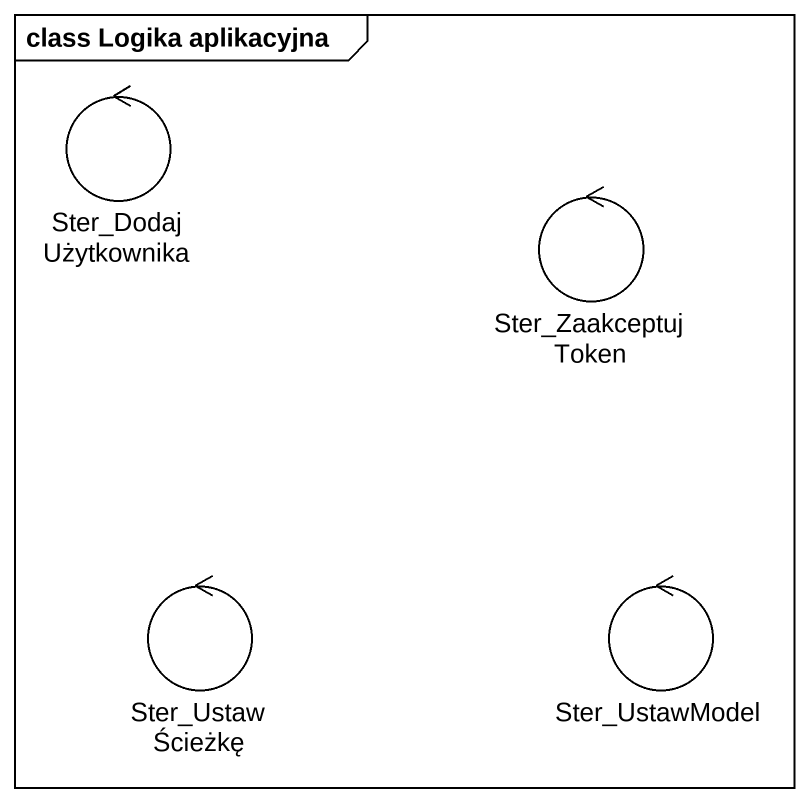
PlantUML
@startuml
mainframe class Logika aplikacyjna
control Ster_DodajUżytkownika
control Ster_ZaakceptujToken
control Ster_UstawŚcieżkę
control Ster_UstawModel
@enduml
